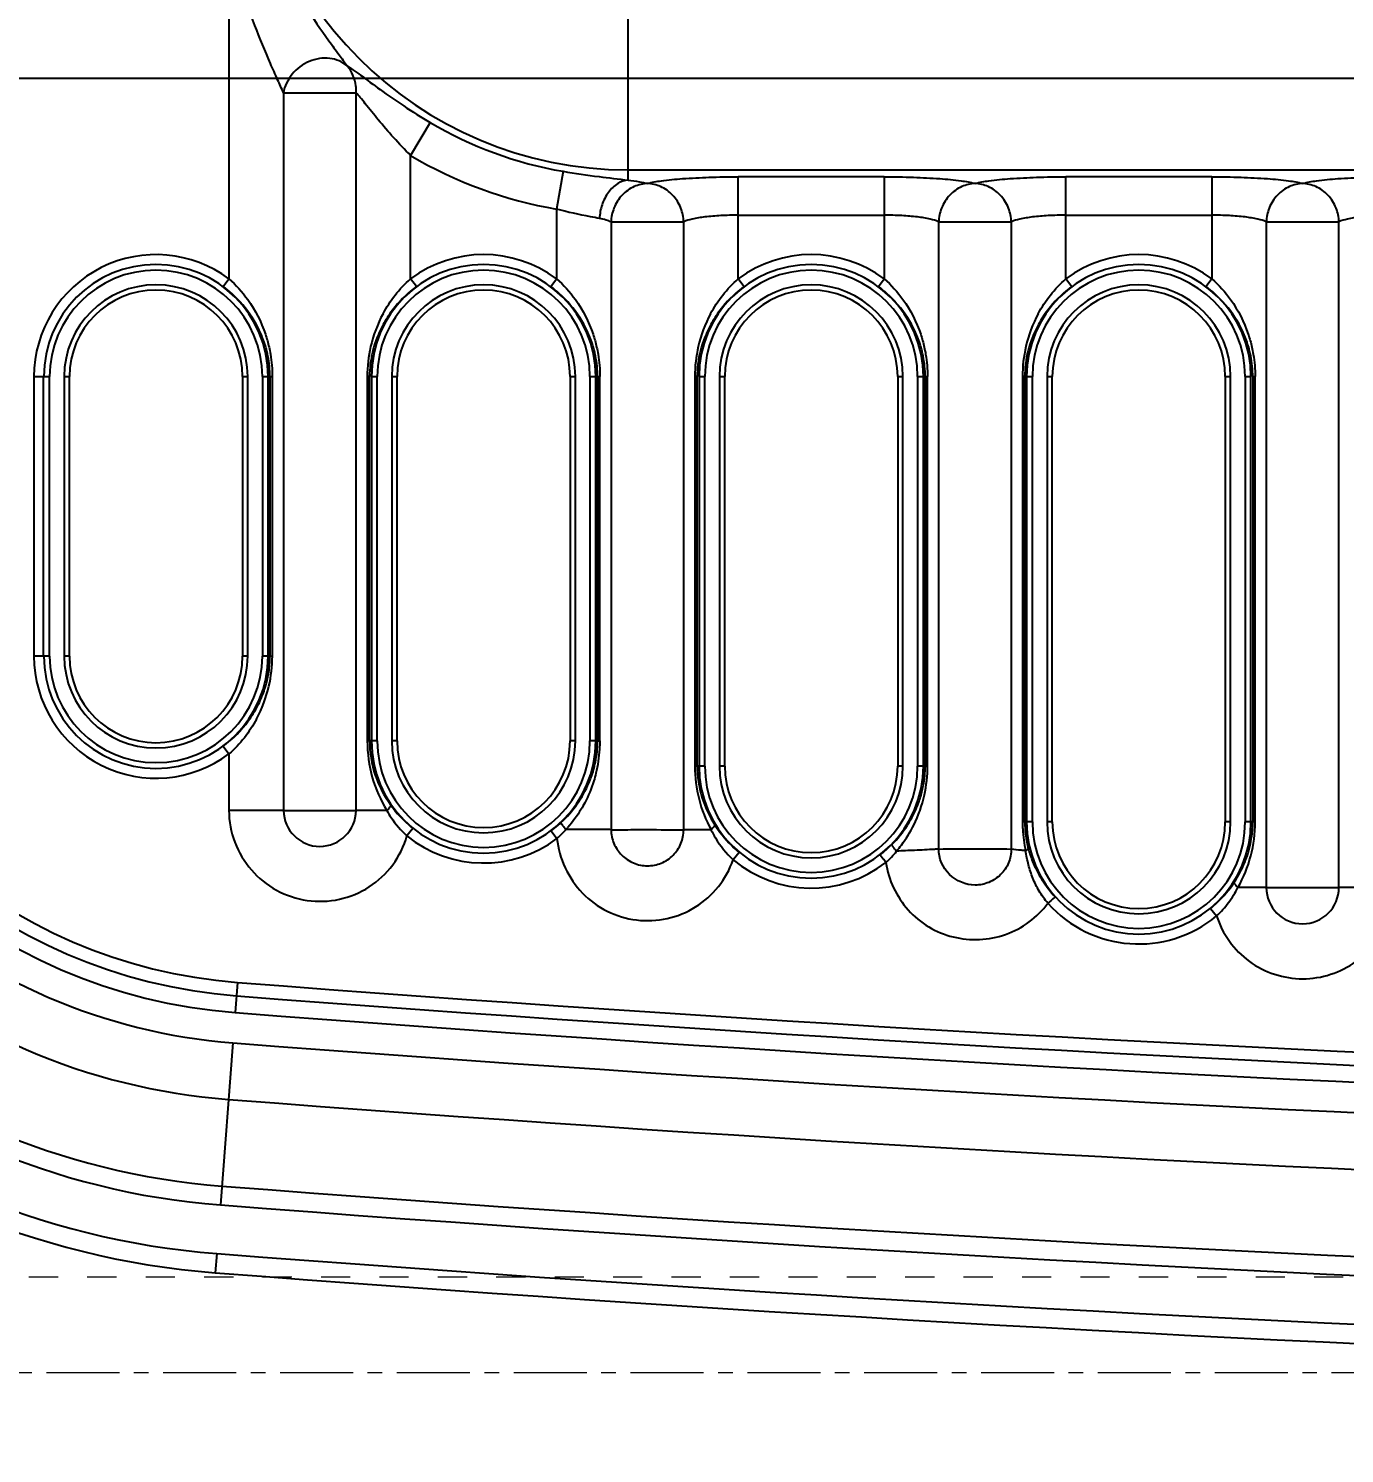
# Model space of a CAD drawing. Header units: millimetres. Extents: x 699 to 6116, y -3115 to -1923.
# Drawn here: x 881.8 to 950.5, y -2572.3 to -2497.9 of the extents above; entities that cross this region are included whole.
import ezdxf

# ---------------------------------------------------------------- set-up
doc = ezdxf.new("R2010")
doc.units = ezdxf.units.MM
doc.header["$LTSCALE"] = 16.335
doc.header["$PDMODE"] = 3
doc.header["$PDSIZE"] = 0.3125
doc.linetypes.add('CENTER', pattern=[0.6, 0.375, -0.075, 0.075, -0.075])
doc.linetypes.add('HIDDEN', pattern=[0.2, 0.1, -0.1])
doc.layers.get('0').update_dxf_attribs({"linetype": 'CONTINUOUS'})
doc.layers.get('Defpoints').update_dxf_attribs({"linetype": 'CONTINUOUS'})
doc.layers.add('cool', color=153, linetype='HIDDEN', lineweight=9)
doc.styles.get("Standard").update_dxf_attribs({"font": 'txt', "width": 0.8})
doc.dimstyles.get("Standard").update_dxf_attribs({"dimtxt": 0.15625, "dimasz": 0.1875, "dimexe": 0.125, "dimexo": 0.0625, "dimtad": 0, "dimtih": 1, "dimtoh": 1, "dimdsep": 46, "dimtxsty": 'Standard', "dimcen": 0.09, "dimadec": 0, "dimazin": 0, "dimtp": 0.01, "dimtm": 0.01, "dimtfac": 1, "dimtofl": 0, "dimtmove": 0, "dimatfit": 3, "dimfxl": 0, "dimtolj": 1, "dimarcsym": 0})

# ---------------------------------------------------------------- blocks, each defined once
blk = doc.blocks.new('*D757')
at = {"color": 4, "lineweight": -2}
blk.add_line((976.485, -2500.543), (755.484, -2500.543), dxfattribs=at)
at = {"layer": 'Defpoints', "color": 0}
for p in [(1045.847, -2423.043), (755.484, -2500.543), (976.547, -2500.543)]:
    blk.add_point(p, dxfattribs=at)
at = {"color": 6, "insert": (740.151, -2500.543), "char_height": 10, "attachment_point": 5}
blk.add_mtext('\\A1;77.50', dxfattribs=at)
blk = doc.blocks.new('*D758')
at = {"color": 4, "lineweight": -2}
blk.add_line((890.285, -2596.043), (755.484, -2596.043), dxfattribs=at)
at = {"layer": 'Defpoints', "color": 0}
for p in [(1045.847, -2423.043), (755.484, -2596.043), (890.347, -2596.043)]:
    blk.add_point(p, dxfattribs=at)
at = {"color": 6, "insert": (738.151, -2596.043), "char_height": 10, "attachment_point": 5}
blk.add_mtext('\\A1;173.00', dxfattribs=at)
blk = doc.blocks.new('*D759')
at = {"color": 4, "lineweight": -2}
blk.add_line((895.847, -2600.255), (895.847, -2670.053), dxfattribs=at)
at = {"layer": 'Defpoints', "color": 0}
for p in [(1045.847, -2423.043), (895.847, -2600.193), (895.847, -2670.053)]:
    blk.add_point(p, dxfattribs=at)
at = {"color": 6, "insert": (895.847, -2686.72), "char_height": 10, "attachment_point": 5, "rotation": 90}
blk.add_mtext('\\A1;150.00', dxfattribs=at)

msp = doc.modelspace()

# ---------------------------------------------------------------- linework, layer by layer
at = {"color": 7, "linetype": 'Continuous'}
for p, q in [((892.295, -2493.239), (892.295, -2510.99)), ((913.121, -2505.841), (913.121, -2495.168)), ((895.137, -2501.289), (895.137, -2538.728)), ((895.137, -2501.289), (898.929, -2501.289)), ((898.929, -2538.725), (898.929, -2501.289)), ((902.791, -2502.833), (901.771, -2504.553)), ((901.771, -2510.99), (901.771, -2504.553)), ((909.724, -2505.38), (909.389, -2507.351)), ((913.121, -2505.305), (987.187, -2505.305)), ((918.865, -2510.99), (918.864, -2505.667)), ((926.482, -2505.667), (918.864, -2505.667)), ((926.482, -2505.667), (926.482, -2510.99)), ((935.958, -2510.99), (935.958, -2505.667)), ((943.575, -2505.667), (935.958, -2505.667)), ((943.575, -2505.667), (943.575, -2510.99)), ((909.389, -2507.351), (909.389, -2510.99)), ((918.865, -2507.667), (926.482, -2507.667)), ((935.958, -2507.667), (943.575, -2507.667)), ((912.231, -2508.018), (912.231, -2539.721)), ((912.231, -2508.018), (916.022, -2508.018)), ((916.022, -2539.724), (916.022, -2508.018)), ((929.324, -2508.018), (929.324, -2540.731)), ((929.324, -2508.018), (933.116, -2508.018)), ((933.116, -2540.73), (933.116, -2508.018)), ((946.418, -2508.018), (946.418, -2542.736)), ((946.418, -2508.018), (950.209, -2508.018)), ((950.209, -2542.736), (950.209, -2508.018)), ((891.995, -2511.392), (892.295, -2510.99)), ((902.071, -2511.392), (901.771, -2510.99)), ((909.089, -2511.392), (909.389, -2510.99)), ((919.165, -2511.392), (918.865, -2510.99)), ((926.182, -2511.392), (926.482, -2510.99)), ((936.258, -2511.392), (935.958, -2510.99)), ((943.575, -2510.99), (943.275, -2511.392)), ((882.121, -2516.09), (882.121, -2530.67)), ((882.121, -2516.09), (882.936, -2516.09)), ((882.623, -2530.67), (882.623, -2516.09)), ((882.936, -2530.67), (882.936, -2516.09)), ((883.697, -2516.09), (883.697, -2530.67)), ((883.697, -2516.09), (883.973, -2516.09)), ((883.973, -2530.67), (883.973, -2516.09)), ((893, -2516.09), (893, -2530.67)), ((893, -2516.09), (893.276, -2516.09)), ((893.276, -2530.67), (893.276, -2516.09)), ((894.037, -2516.09), (894.037, -2530.67)), ((894.037, -2516.09), (894.338, -2516.09)), ((894.338, -2530.67), (894.338, -2516.09)), ((894.433, -2516.09), (894.433, -2530.67)), ((894.433, -2516.09), (894.558, -2516.09)), ((894.558, -2530.67), (894.558, -2516.09)), ((899.509, -2516.09), (899.509, -2535.094)), ((899.633, -2516.09), (899.509, -2516.09)), ((899.633, -2535.094), (899.633, -2516.09)), ((899.728, -2516.09), (899.728, -2535.094)), ((899.728, -2516.09), (900.029, -2516.09)), ((900.029, -2535.094), (900.029, -2516.09)), ((900.79, -2516.09), (900.79, -2535.094)), ((900.79, -2516.09), (901.066, -2516.09)), ((901.066, -2535.094), (901.066, -2516.09)), ((910.094, -2516.09), (910.094, -2535.094)), ((910.094, -2516.09), (910.369, -2516.09)), ((910.369, -2535.094), (910.369, -2516.09)), ((911.13, -2516.09), (911.13, -2535.094)), ((911.13, -2516.09), (911.431, -2516.09)), ((911.431, -2535.094), (911.431, -2516.09)), ((911.527, -2516.09), (911.527, -2535.094)), ((911.527, -2516.09), (911.651, -2516.09)), ((911.651, -2535.094), (911.651, -2516.09)), ((916.602, -2516.09), (916.602, -2536.401)), ((916.726, -2516.09), (916.602, -2516.09)), ((916.726, -2536.401), (916.726, -2516.09)), ((916.822, -2516.09), (916.822, -2536.401)), ((916.822, -2516.09), (917.123, -2516.09)), ((917.123, -2536.401), (917.123, -2516.09)), ((917.884, -2516.09), (917.884, -2536.401)), ((917.884, -2516.09), (918.16, -2516.09)), ((918.16, -2536.401), (918.16, -2516.09)), ((927.187, -2516.09), (927.187, -2536.401)), ((927.187, -2516.09), (927.463, -2516.09)), ((927.463, -2536.401), (927.463, -2516.09)), ((928.224, -2516.09), (928.224, -2536.401)), ((928.224, -2516.09), (928.525, -2516.09)), ((928.525, -2536.401), (928.525, -2516.09)), ((928.62, -2516.09), (928.62, -2536.401)), ((928.62, -2516.09), (928.745, -2516.09)), ((928.745, -2536.401), (928.745, -2516.09)), ((933.696, -2516.09), (933.696, -2539.317)), ((933.82, -2516.09), (933.696, -2516.09)), ((933.82, -2539.317), (933.82, -2516.09)), ((933.915, -2516.09), (933.915, -2539.317)), ((933.915, -2516.09), (934.216, -2516.09)), ((934.216, -2539.317), (934.216, -2516.09)), ((934.977, -2516.09), (934.977, -2539.317)), ((934.977, -2516.09), (935.253, -2516.09)), ((935.253, -2539.317), (935.253, -2516.09)), ((944.281, -2516.09), (944.281, -2539.317)), ((944.281, -2516.09), (944.556, -2516.09)), ((944.556, -2539.317), (944.556, -2516.09)), ((945.317, -2516.09), (945.317, -2539.317)), ((945.317, -2516.09), (945.618, -2516.09)), ((945.618, -2539.317), (945.618, -2516.09)), ((945.714, -2516.09), (945.714, -2539.317)), ((945.714, -2516.09), (945.838, -2516.09)), ((945.838, -2539.317), (945.838, -2516.09)), ((882.936, -2530.67), (882.121, -2530.67)), ((883.973, -2530.67), (883.697, -2530.67)), ((893.276, -2530.67), (893, -2530.67)), ((894.338, -2530.67), (894.037, -2530.67)), ((894.433, -2530.67), (894.558, -2530.67)), ((900.029, -2535.094), (899.509, -2535.094)), ((901.066, -2535.094), (900.79, -2535.094)), ((910.369, -2535.094), (910.094, -2535.094)), ((911.431, -2535.094), (911.13, -2535.094)), ((911.527, -2535.094), (911.651, -2535.094)), ((891.996, -2535.367), (892.296, -2535.769)), ((892.296, -2535.769), (892.296, -2538.725)), ((917.123, -2536.401), (916.602, -2536.401)), ((918.16, -2536.401), (917.884, -2536.401)), ((927.463, -2536.401), (927.187, -2536.401)), ((928.525, -2536.401), (928.224, -2536.401)), ((928.62, -2536.401), (928.745, -2536.401)), ((895.137, -2538.727), (892.296, -2538.727)), ((900.532, -2538.723), (898.929, -2538.725)), ((901.896, -2539.656), (901.581, -2540.046)), ((909.108, -2539.777), (909.41, -2540.177)), ((917.446, -2539.721), (916.022, -2539.724)), ((934.216, -2539.317), (933.696, -2539.317)), ((935.253, -2539.317), (934.977, -2539.317)), ((944.556, -2539.317), (944.281, -2539.317)), ((945.838, -2539.317), (945.317, -2539.317)), ((918.92, -2540.906), (918.599, -2541.291)), ((926.27, -2541.031), (926.429, -2541.237)), ((946.418, -2542.736), (944.94, -2542.736)), ((951.687, -2542.736), (950.209, -2542.736)), ((943.503, -2543.836), (943.822, -2544.223)), ((892.744, -2547.69), (892.624, -2549.261)), ((892.502, -2550.841), (891.852, -2559.297)), ((891.657, -2561.831), (891.58, -2562.832))]:
    msp.add_line(p, q, dxfattribs=at)
for centre, radius, start, end in [((913.121, -2485.422), 19.882, 180, 270), ((913.121, -2485.422), 20.244, 239.3191, 260.34117), ((913.121, -2485.422), 22.244, 239.31953, 260.34078), ((888.486, -2516.09), 6.365, 53.24261, 180), ((905.58, -2516.09), 6.365, 53.2433, 126.75698), ((922.673, -2516.09), 6.365, 53.24437, 126.75435), ((939.767, -2516.09), 6.365, 53.25404, 126.75374), ((888.486, -2516.09), 5.852, 0, 180), ((888.486, -2516.09), 5.551, 0, 180), ((905.58, -2516.09), 5.852, 0, 180), ((905.58, -2516.09), 5.551, 0, 180), ((922.673, -2516.09), 5.852, 0, 180), ((922.673, -2516.09), 5.551, 0, 180), ((939.767, -2516.09), 5.852, 0, 180), ((939.767, -2516.09), 5.551, 0, 180), ((888.486, -2516.09), 4.79, 0, 180), ((888.486, -2516.09), 4.514, 0, 180), ((888.244, -2516.426), 6.277, 42.4678, 53.30563), ((905.58, -2516.09), 4.79, 0, 180), ((905.814, -2516.417), 6.265, 126.68311, 140.63593), ((905.58, -2516.09), 4.514, 0, 180), ((905.338, -2516.426), 6.277, 42.46958, 53.30766), ((922.673, -2516.09), 4.79, 0, 180), ((922.907, -2516.417), 6.265, 126.68008, 140.63315), ((922.673, -2516.09), 4.514, 0, 180), ((922.433, -2516.424), 6.275, 42.44606, 53.31064), ((939.767, -2516.09), 4.79, 0, 180), ((940.001, -2516.417), 6.265, 126.67943, 140.63054), ((939.767, -2516.09), 4.514, 0, 180), ((939.526, -2516.424), 6.275, 42.45432, 53.32018), ((906.374, -2516.057), 6.86, 151.73732, 167.10078), ((905.684, -2516.309), 6.097, 140.64811, 149.14949), ((923.467, -2516.057), 6.86, 151.73455, 167.0993), ((922.778, -2516.309), 6.097, 140.64533, 149.14704), ((940.561, -2516.057), 6.86, 151.71672, 167.08024), ((939.871, -2516.309), 6.097, 140.64266, 149.14297), ((905.536, -2516.22), 5.924, 149.15554, 157.87956), ((922.63, -2516.22), 5.924, 149.15309, 157.87774), ((939.724, -2516.22), 5.924, 149.1491, 157.87364), ((906.497, -2516.094), 6.989, 167.02938, 179.96412), ((905.358, -2516.147), 5.732, 157.88613, 165.89779), ((923.591, -2516.094), 6.989, 167.02788, 179.96409), ((922.452, -2516.147), 5.732, 157.88431, 165.89667), ((940.681, -2516.094), 6.985, 167.00642, 179.96795), ((939.545, -2516.147), 5.732, 157.88004, 165.89416), ((888.803, -2516.107), 5.63, 0.1697, 11.27234), ((905.196, -2516.104), 5.564, 165.91216, 173.29512), ((905.897, -2516.107), 5.63, 0.16972, 11.273), ((922.29, -2516.104), 5.564, 165.91104, 173.29461), ((922.99, -2516.107), 5.63, 0.17061, 11.28371), ((939.384, -2516.105), 5.565, 165.90894, 173.29292), ((940.083, -2516.107), 5.631, 0.17075, 11.28696), ((905.09, -2516.091), 5.457, 173.30978, 179.99253), ((922.184, -2516.091), 5.457, 173.30926, 179.99252), ((939.275, -2516.09), 5.455, 173.30641, 179.99398), ((894.807, -2520.851), 28.493, 190.72729, 265.60457), ((894.807, -2520.851), 27.618, 190.72729, 265.60457), ((894.807, -2520.851), 26.918, 190.72729, 265.60457), ((894.807, -2520.851), 33.039, 190.72729, 265.60457), ((894.807, -2520.851), 30.078, 190.72729, 265.60457), ((894.807, -2520.851), 37.572, 190.72729, 265.60457), ((894.807, -2520.851), 41.1, 190.72729, 265.60457), ((894.807, -2520.851), 38.559, 190.72729, 265.60457), ((894.807, -2520.851), 42.105, 190.72729, 265.60457), ((888.486, -2530.67), 6.365, 180, 306.76627), ((888.486, -2530.67), 5.852, 180, 0), ((888.486, -2530.67), 5.551, 180, 360), ((888.486, -2530.67), 4.79, 180, 360), ((888.486, -2530.67), 4.514, 180, 0), ((887.569, -2530.665), 6.989, 347.03252, 359.96415), ((888.976, -2530.669), 5.457, 353.31084, 359.99253), ((888.87, -2530.655), 5.564, 345.91449, 353.2962), ((887.692, -2530.702), 6.86, 331.74308, 347.10388), ((888.708, -2530.613), 5.732, 337.88991, 345.90012), ((888.53, -2530.54), 5.924, 329.16065, 337.88334), ((888.382, -2530.451), 6.096, 320.6539, 329.1546), ((888.253, -2530.343), 6.265, 306.6894, 320.64173), ((905.58, -2535.094), 5.852, 180, 0), ((905.58, -2535.094), 5.551, 180, 360), ((905.58, -2535.094), 4.79, 180, 360), ((905.58, -2535.094), 4.514, 180, 0), ((905.904, -2535.078), 5.623, 348.40519, 359.83411), ((905.94, -2535.079), 5.588, 340.07858, 348.34804), ((922.673, -2536.401), 5.852, 180, 0), ((922.673, -2536.401), 5.551, 180, 360), ((922.673, -2536.401), 4.79, 180, 360), ((922.673, -2536.401), 4.514, 180, 0), ((921.489, -2536.365), 7.256, 347.71105, 359.71757), ((905.573, -2534.938), 5.98, 324.86085, 336.84831), ((905.688, -2534.99), 5.854, 336.86735, 340.09341), ((921.955, -2536.464), 6.779, 333.60214, 347.69161), ((923.032, -2536.4), 5.585, 339.30134, 345.95603), ((897.036, -2538.7), 1.893, 180.84379, 359.23949), ((905.471, -2534.878), 6.099, 312.82259, 324.94888), ((905.251, -2534.656), 6.411, 306.93762, 310.90717), ((905.282, -2534.692), 6.364, 310.9086, 312.93441), ((904.372, -2534.792), 7.388, 318.20068, 319.35147), ((922.459, -2536.114), 6.226, 327.27475, 330.21546), ((939.316, -2539.314), 5.496, 180.02936, 194.65317), ((939.767, -2539.317), 5.852, 180, 0), ((939.767, -2539.317), 5.551, 180, 360), ((939.767, -2539.317), 4.79, 180, 360), ((939.767, -2539.317), 4.514, 180, 0), ((938.893, -2539.32), 6.945, 330.53662, 0.0223), ((905.58, -2535.094), 6.365, 231.08471, 306.99732), ((922.376, -2536.001), 6.361, 307.77488, 314.99613), ((922.673, -2536.401), 6.365, 230.19879, 307.81842), ((844.075, -2604.794), 104.027, 37.52631, 37.65982), ((944.127, -2901.322), 360.881, 92.55091, 92.70015), ((939.857, -2539.213), 5.871, 326.33533, 337.76352), ((948.314, -2542.736), 1.896, 180.00408, 359.99875), ((939.767, -2539.317), 6.365, 221.82328, 309.58076), ((1045.847, -555.868), 1997.698, 265.604565, 274.395435), ((1045.847, -555.868), 1998.398, 265.604565, 274.395435), ((1045.847, -555.868), 1999.273, 265.604565, 274.395435), ((1045.847, -555.868), 2000.858, 265.604565, 274.395435), ((1045.847, -555.868), 2003.819, 265.604565, 274.395435), ((1045.847, -555.868), 2008.352, 265.604565, 274.395435), ((1045.847, -555.868), 2009.339, 265.604565, 274.395435), ((1045.847, -555.868), 2011.88, 265.604565, 274.395435), ((1045.847, -555.868), 2012.885, 265.604565, 274.395435)]:
    msp.add_arc(centre, radius, start, end, dxfattribs=at)
for points, knots in [([(894.168, -2492.536), (894.449, -2493.284), (895.088, -2494.737), (896.229, -2496.744), (897.255, -2498.235), (898.004, -2499.25), (898.324, -2499.687), (898.457, -2499.885)], [0, 0, 0, 0, 0.280848, 0.556478, 0.80975, 0.916361, 1, 1, 1, 1]), ([(895.137, -2501.289), (895.041, -2501.058), (894.811, -2500.548), (894.289, -2499.385), (893.603, -2497.72), (892.873, -2495.547), (892.471, -2494.021), (892.295, -2493.24)], [0, 0, 0, 0, 0.087593, 0.196343, 0.447301, 0.71887, 1, 1, 1, 1]), ([(898.457, -2499.885), (898.335, -2499.776), (898.047, -2499.595), (897.545, -2499.464), (897.005, -2499.478), (896.292, -2499.683), (895.528, -2500.246), (895.194, -2500.938), (895.138, -2501.29)], [0, 0, 0, 0, 0.114632, 0.234161, 0.359064, 0.488615, 0.750195, 1, 1, 1, 1]), ([(898.457, -2499.885), (898.563, -2499.944), (898.8, -2500.103), (899.371, -2500.516), (900.24, -2501.165), (901.442, -2502.001), (902.325, -2502.556), (902.791, -2502.833)], [0, 0, 0, 0, 0.06931, 0.163023, 0.403319, 0.689848, 1, 1, 1, 1]), ([(898.929, -2501.289), (898.937, -2501.168), (898.919, -2500.667), (898.712, -2500.165), (898.457, -2499.885)], [0, 0, 0, 0, 0.24364, 1, 1, 1, 1]), ([(901.771, -2504.553), (901.467, -2504.252), (900.891, -2503.643), (900.111, -2502.738), (899.545, -2502.023), (899.165, -2501.552), (899.003, -2501.363), (898.929, -2501.29)], [0, 0, 0, 0, 0.29636, 0.580041, 0.828307, 0.92751, 1, 1, 1, 1]), ([(909.724, -2505.38), (910.349, -2505.486), (911.48, -2505.651), (912.616, -2505.776), (913.121, -2505.841)], [0, 0, 0, 0, 0.554102, 1, 1, 1, 1]), ([(913.121, -2505.841), (912.935, -2505.858), (912.532, -2506.003), (912.051, -2506.474), (911.73, -2507.118), (911.64, -2507.602), (911.628, -2507.841)], [0, 0, 0, 0, 0.208958, 0.458324, 0.733141, 1, 1, 1, 1]), ([(914.127, -2506.018), (913.892, -2506.027), (913.399, -2506.144), (912.768, -2506.598), (912.346, -2507.262), (912.239, -2507.773), (912.231, -2508.018)], [0, 0, 0, 0, 0.233581, 0.491557, 0.754783, 1, 1, 1, 1]), ([(913.121, -2505.841), (913.317, -2505.864), (913.655, -2505.91), (913.989, -2505.978), (914.127, -2506.018)], [0, 0, 0, 0, 0.579552, 1, 1, 1, 1]), ([(914.127, -2506.018), (914.364, -2505.948), (914.977, -2505.851), (916.049, -2505.747), (917.388, -2505.682), (918.356, -2505.666), (918.864, -2505.667)], [0, 0, 0, 0, 0.155953, 0.389401, 0.679641, 1, 1, 1, 1]), ([(916.022, -2508.018), (916.014, -2507.773), (915.907, -2507.262), (915.485, -2506.597), (914.854, -2506.144), (914.361, -2506.027), (914.127, -2506.018)], [0, 0, 0, 0, 0.24522, 0.508446, 0.766421, 1, 1, 1, 1]), ([(926.482, -2505.667), (926.991, -2505.667), (927.959, -2505.682), (929.298, -2505.747), (930.37, -2505.851), (930.983, -2505.948), (931.22, -2506.018)], [0, 0, 0, 0, 0.320382, 0.610623, 0.844065, 1, 1, 1, 1]), ([(931.22, -2506.018), (930.986, -2506.027), (930.492, -2506.144), (929.862, -2506.598), (929.44, -2507.262), (929.333, -2507.773), (929.325, -2508.018)], [0, 0, 0, 0, 0.233581, 0.491557, 0.754783, 1, 1, 1, 1]), ([(931.22, -2506.018), (931.457, -2505.948), (932.07, -2505.851), (933.143, -2505.747), (934.481, -2505.682), (935.45, -2505.667), (935.958, -2505.667)], [0, 0, 0, 0, 0.155949, 0.3894, 0.679642, 1, 1, 1, 1]), ([(933.116, -2508.018), (933.107, -2507.773), (933, -2507.262), (932.578, -2506.597), (931.948, -2506.144), (931.454, -2506.027), (931.22, -2506.018)], [0, 0, 0, 0, 0.245218, 0.508445, 0.766421, 1, 1, 1, 1]), ([(943.575, -2505.667), (944.083, -2505.667), (945.052, -2505.682), (946.391, -2505.747), (947.463, -2505.851), (948.076, -2505.948), (948.314, -2506.018)], [0, 0, 0, 0, 0.320374, 0.610618, 0.844066, 1, 1, 1, 1]), ([(948.314, -2506.018), (948.079, -2506.027), (947.586, -2506.144), (946.955, -2506.597), (946.533, -2507.262), (946.426, -2507.773), (946.418, -2508.018)], [0, 0, 0, 0, 0.233579, 0.491555, 0.754782, 1, 1, 1, 1]), ([(948.314, -2506.018), (948.551, -2505.948), (949.164, -2505.851), (950.237, -2505.747), (951.575, -2505.682), (952.544, -2505.667), (953.052, -2505.667)], [0, 0, 0, 0, 0.155949, 0.389404, 0.679649, 1, 1, 1, 1]), ([(950.209, -2508.018), (950.201, -2507.773), (950.094, -2507.262), (949.672, -2506.597), (949.041, -2506.144), (948.548, -2506.027), (948.314, -2506.018)], [0, 0, 0, 0, 0.245218, 0.508445, 0.766421, 1, 1, 1, 1]), ([(911.628, -2507.841), (911.472, -2507.811), (910.721, -2507.671), (909.971, -2507.516), (909.389, -2507.351)], [0, 0, 0, 0, 0.20754, 1, 1, 1, 1]), ([(912.231, -2508.018), (912.151, -2507.979), (911.951, -2507.911), (911.746, -2507.864), (911.628, -2507.841)], [0, 0, 0, 0, 0.426448, 1, 1, 1, 1]), ([(918.865, -2507.667), (918.56, -2507.667), (917.978, -2507.682), (917.173, -2507.747), (916.528, -2507.851), (916.16, -2507.95), (916.022, -2508.018)], [0, 0, 0, 0, 0.318065, 0.606799, 0.839986, 1, 1, 1, 1]), ([(929.324, -2508.018), (929.187, -2507.95), (928.818, -2507.851), (928.173, -2507.747), (927.369, -2507.682), (926.787, -2507.667), (926.482, -2507.667)], [0, 0, 0, 0, 0.160018, 0.393232, 0.681979, 1, 1, 1, 1]), ([(935.958, -2507.667), (935.653, -2507.667), (935.071, -2507.682), (934.267, -2507.747), (933.622, -2507.851), (933.253, -2507.95), (933.116, -2508.018)], [0, 0, 0, 0, 0.318033, 0.60678, 0.839988, 1, 1, 1, 1]), ([(946.418, -2508.018), (946.28, -2507.95), (945.912, -2507.851), (945.267, -2507.747), (944.462, -2507.682), (943.88, -2507.667), (943.575, -2507.667)], [0, 0, 0, 0, 0.159969, 0.39318, 0.681951, 1, 1, 1, 1]), ([(953.052, -2507.667), (952.747, -2507.667), (952.165, -2507.682), (951.36, -2507.747), (950.715, -2507.851), (950.347, -2507.95), (950.209, -2508.018)], [0, 0, 0, 0, 0.318055, 0.606823, 0.840028, 1, 1, 1, 1]), ([(894.035, -2514.033), (893.969, -2513.865), (893.669, -2513.2), (893.245, -2512.592), (892.875, -2512.187)], [0, 0, 0, 0, 0.248204, 1, 1, 1, 1]), ([(893.273, -2512.069), (893.669, -2512.62), (894.089, -2513.447), (894.333, -2514.322), (894.384, -2514.547)], [0, 0, 0, 0, 0.746529, 1, 1, 1, 1]), ([(911.129, -2514.033), (911.062, -2513.864), (910.762, -2513.2), (910.338, -2512.591), (909.968, -2512.187)], [0, 0, 0, 0, 0.248203, 1, 1, 1, 1]), ([(910.367, -2512.069), (910.762, -2512.62), (911.183, -2513.446), (911.427, -2514.322), (911.477, -2514.547)], [0, 0, 0, 0, 0.74653, 1, 1, 1, 1]), ([(928.222, -2514.032), (928.155, -2513.864), (927.856, -2513.2), (927.433, -2512.593), (927.063, -2512.189)], [0, 0, 0, 0, 0.248207, 1, 1, 1, 1]), ([(927.462, -2512.071), (927.857, -2512.622), (928.277, -2513.448), (928.52, -2514.323), (928.571, -2514.547)], [0, 0, 0, 0, 0.746535, 1, 1, 1, 1]), ([(945.315, -2514.031), (945.249, -2513.863), (944.949, -2513.199), (944.526, -2512.592), (944.156, -2512.188)], [0, 0, 0, 0, 0.248204, 1, 1, 1, 1]), ([(944.555, -2512.071), (944.95, -2512.622), (945.37, -2513.447), (945.614, -2514.322), (945.665, -2514.547)], [0, 0, 0, 0, 0.746536, 1, 1, 1, 1]), ([(894.325, -2515.006), (894.308, -2514.922), (894.234, -2514.591), (894.129, -2514.268), (894.035, -2514.033)], [0, 0, 0, 0, 0.253094, 1, 1, 1, 1]), ([(894.384, -2514.547), (894.412, -2514.671), (894.513, -2515.18), (894.557, -2515.699), (894.557, -2516.09)], [0, 0, 0, 0, 0.246502, 1, 1, 1, 1]), ([(911.418, -2515.006), (911.401, -2514.922), (911.327, -2514.591), (911.222, -2514.268), (911.129, -2514.033)], [0, 0, 0, 0, 0.253094, 1, 1, 1, 1]), ([(911.477, -2514.547), (911.506, -2514.671), (911.606, -2515.18), (911.651, -2515.699), (911.651, -2516.09)], [0, 0, 0, 0, 0.246502, 1, 1, 1, 1]), ([(928.511, -2515.005), (928.495, -2514.921), (928.42, -2514.59), (928.315, -2514.267), (928.222, -2514.032)], [0, 0, 0, 0, 0.253093, 1, 1, 1, 1]), ([(928.571, -2514.547), (928.599, -2514.672), (928.7, -2515.18), (928.744, -2515.7), (928.744, -2516.09)], [0, 0, 0, 0, 0.246522, 1, 1, 1, 1]), ([(945.605, -2515.005), (945.588, -2514.921), (945.514, -2514.59), (945.409, -2514.266), (945.315, -2514.031)], [0, 0, 0, 0, 0.253093, 1, 1, 1, 1]), ([(945.665, -2514.547), (945.693, -2514.671), (945.793, -2515.18), (945.838, -2515.699), (945.838, -2516.09)], [0, 0, 0, 0, 0.246522, 1, 1, 1, 1]), ([(899.509, -2535.094), (899.518, -2535.735), (899.677, -2537.012), (900.207, -2538.186), (900.532, -2538.723)], [0, 0, 0, 0, 0.505282, 1, 1, 1, 1]), ([(899.633, -2535.094), (899.635, -2535.697), (899.835, -2536.893), (900.394, -2537.965), (900.738, -2538.439)], [0, 0, 0, 0, 0.507384, 1, 1, 1, 1]), ([(911.651, -2535.094), (911.646, -2535.237), (911.618, -2535.803), (911.541, -2536.368), (911.443, -2536.781)], [0, 0, 0, 0, 0.251732, 1, 1, 1, 1]), ([(911.443, -2536.781), (911.411, -2536.915), (911.266, -2537.446), (911.051, -2537.957), (910.858, -2538.32)], [0, 0, 0, 0, 0.251474, 1, 1, 1, 1]), ([(916.602, -2536.401), (916.603, -2536.983), (916.746, -2538.139), (917.176, -2539.221), (917.446, -2539.721)], [0, 0, 0, 0, 0.505643, 1, 1, 1, 1]), ([(916.726, -2536.401), (916.727, -2536.947), (916.892, -2538.028), (917.352, -2539.016), (917.638, -2539.461)], [0, 0, 0, 0, 0.508018, 1, 1, 1, 1]), ([(928.45, -2537.755), (928.477, -2537.646), (928.575, -2537.201), (928.619, -2536.744), (928.62, -2536.401)], [0, 0, 0, 0, 0.247325, 1, 1, 1, 1]), ([(910.858, -2538.32), (910.797, -2538.434), (910.54, -2538.886), (910.232, -2539.308), (909.977, -2539.604)], [0, 0, 0, 0, 0.248249, 1, 1, 1, 1]), ([(892.296, -2538.725), (892.288, -2539.286), (892.513, -2540.415), (893.387, -2541.888), (894.727, -2542.966), (896.357, -2543.511), (898.076, -2543.451), (899.665, -2542.792), (900.917, -2541.617), (901.431, -2540.587), (901.582, -2540.046)], [0, 0, 0, 0, 0.124883, 0.249772, 0.374801, 0.499855, 0.624913, 0.749991, 0.874998, 1, 1, 1, 1]), ([(895.137, -2538.728), (895.382, -2538.719), (896.014, -2538.722), (897.033, -2538.719), (898.052, -2538.72), (898.684, -2538.716), (898.929, -2538.725)], [0, 0, 0, 0, 0.193897, 0.499995, 0.806097, 1, 1, 1, 1]), ([(900.531, -2538.724), (900.601, -2538.845), (900.898, -2539.324), (901.268, -2539.76), (901.581, -2540.046)], [0, 0, 0, 0, 0.247683, 1, 1, 1, 1]), ([(900.737, -2538.439), (900.743, -2538.454), (900.728, -2538.499), (900.665, -2538.597), (900.59, -2538.673), (900.532, -2538.724)], [0, 0, 0, 0, 0.134052, 0.357493, 1, 1, 1, 1]), ([(900.738, -2538.439), (900.818, -2538.55), (901.162, -2538.994), (901.567, -2539.39), (901.896, -2539.656)], [0, 0, 0, 0, 0.245563, 1, 1, 1, 1]), ([(909.616, -2539.351), (909.612, -2539.366), (909.641, -2539.414), (909.688, -2539.49), (909.775, -2539.598), (909.842, -2539.675), (909.88, -2539.716)], [0, 0, 0, 0, 0.103001, 0.320184, 0.631609, 1, 1, 1, 1]), ([(910.886, -2539.718), (910.807, -2539.718), (910.471, -2539.717), (910.135, -2539.716), (909.88, -2539.716)], [0, 0, 0, 0, 0.237563, 1, 1, 1, 1]), ([(912.231, -2539.721), (912.157, -2539.72), (911.708, -2539.718), (911.26, -2539.718), (910.886, -2539.718)], [0, 0, 0, 0, 0.165572, 1, 1, 1, 1]), ([(912.231, -2539.721), (912.476, -2539.726), (913.108, -2539.72), (914.372, -2539.717), (915.39, -2539.725), (916.022, -2539.724)], [0, 0, 0, 0, 0.193889, 0.499986, 1, 1, 1, 1]), ([(912.233, -2539.721), (912.236, -2539.844), (912.258, -2540.091), (912.368, -2540.446), (912.549, -2540.771), (912.863, -2541.153), (913.387, -2541.504), (914.128, -2541.654), (914.871, -2541.51), (915.5, -2541.09), (915.924, -2540.465), (916.018, -2539.969), (916.02, -2539.724)], [0, 0, 0, 0, 0.06259, 0.125202, 0.187913, 0.25054, 0.375351, 0.50038, 0.625507, 0.750465, 0.875357, 1, 1, 1, 1]), ([(917.445, -2539.721), (917.517, -2539.866), (917.83, -2540.437), (918.24, -2540.957), (918.599, -2541.291)], [0, 0, 0, 0, 0.247529, 1, 1, 1, 1]), ([(917.638, -2539.461), (917.643, -2539.476), (917.63, -2539.518), (917.571, -2539.609), (917.501, -2539.677), (917.446, -2539.721)], [0, 0, 0, 0, 0.140376, 0.362674, 1, 1, 1, 1]), ([(917.638, -2539.461), (917.723, -2539.594), (918.092, -2540.124), (918.545, -2540.594), (918.92, -2540.906)], [0, 0, 0, 0, 0.244669, 1, 1, 1, 1]), ([(927.126, -2540.842), (927.216, -2540.738), (927.559, -2540.313), (927.846, -2539.844), (928.027, -2539.478)], [0, 0, 0, 0, 0.252117, 1, 1, 1, 1]), ([(933.696, -2539.317), (933.696, -2539.444), (933.711, -2539.949), (933.78, -2540.451), (933.861, -2540.82)], [0, 0, 0, 0, 0.252087, 1, 1, 1, 1]), ([(945.292, -2541.435), (945.359, -2541.271), (945.603, -2540.59), (945.713, -2539.862), (945.714, -2539.317)], [0, 0, 0, 0, 0.245451, 1, 1, 1, 1]), ([(909.41, -2540.177), (909.504, -2541.222), (910.254, -2542.795), (911.991, -2544.05), (913.551, -2544.523), (915.177, -2544.446), (916.686, -2543.831), (917.899, -2542.748), (918.426, -2541.795), (918.599, -2541.291)], [0, 0, 0, 0, 0.247249, 0.372722, 0.49818, 0.623651, 0.74913, 0.874562, 1, 1, 1, 1]), ([(926.874, -2540.5), (926.869, -2540.514), (926.895, -2540.56), (926.942, -2540.632), (927.025, -2540.732), (927.09, -2540.804), (927.126, -2540.842)], [0, 0, 0, 0, 0.105557, 0.32129, 0.630703, 1, 1, 1, 1]), ([(929.324, -2540.731), (929.254, -2540.737), (928.835, -2540.767), (928.415, -2540.783), (928.065, -2540.799)], [0, 0, 0, 0, 0.16733, 1, 1, 1, 1]), ([(933.111, -2540.73), (933.117, -2540.975), (933.015, -2541.472), (932.592, -2542.093), (931.965, -2542.514), (930.988, -2542.71), (929.754, -2542.208), (929.318, -2541.211), (929.33, -2540.731)], [0, 0, 0, 0, 0.126017, 0.252212, 0.378525, 0.504871, 0.752894, 1, 1, 1, 1]), ([(929.324, -2540.731), (929.956, -2540.719), (931.22, -2540.729), (932.484, -2540.72), (933.116, -2540.73)], [0, 0, 0, 0, 0.499989, 1, 1, 1, 1]), ([(933.861, -2540.82), (933.783, -2540.812), (933.534, -2540.786), (933.284, -2540.761), (933.116, -2540.73)], [0, 0, 0, 0, 0.315016, 1, 1, 1, 1]), ([(933.999, -2540.704), (933.997, -2540.726), (933.947, -2540.775), (933.895, -2540.803), (933.86, -2540.82)], [0, 0, 0, 0, 0.354863, 1, 1, 1, 1]), ([(935.024, -2543.561), (934.86, -2543.358), (934.555, -2542.945), (934.225, -2542.263), (934.037, -2541.673), (933.927, -2541.191), (933.885, -2540.944), (933.86, -2540.82)], [0, 0, 0, 0, 0.25935, 0.508578, 0.751005, 0.873771, 1, 1, 1, 1]), ([(933.999, -2540.704), (934.06, -2540.932), (934.25, -2541.491), (934.702, -2542.354), (935.143, -2542.945), (935.398, -2543.227)], [0, 0, 0, 0, 0.243564, 0.607108, 1, 1, 1, 1]), ([(926.576, -2541.429), (926.632, -2541.887), (926.917, -2542.783), (927.683, -2543.954), (928.768, -2544.848), (930.066, -2545.38), (931.462, -2545.52), (932.84, -2545.247), (934.08, -2544.59), (934.747, -2543.931), (935.024, -2543.561)], [0, 0, 0, 0, 0.124971, 0.250002, 0.374892, 0.499853, 0.624851, 0.749899, 0.874972, 1, 1, 1, 1]), ([(943.503, -2543.836), (943.626, -2543.734), (944.087, -2543.325), (944.491, -2542.849), (944.744, -2542.467)], [0, 0, 0, 0, 0.257973, 1, 1, 1, 1]), ([(943.822, -2544.222), (943.944, -2544.121), (944.16, -2543.89), (944.454, -2543.525), (944.716, -2543.14), (944.866, -2542.871), (944.94, -2542.736)], [0, 0, 0, 0, 0.253806, 0.505167, 0.752968, 1, 1, 1, 1]), ([(944.744, -2542.467), (944.739, -2542.482), (944.751, -2542.524), (944.811, -2542.618), (944.883, -2542.688), (944.94, -2542.736)], [0, 0, 0, 0, 0.132871, 0.349751, 1, 1, 1, 1]), ([(946.418, -2542.736), (946.663, -2542.731), (947.295, -2542.732), (947.927, -2542.733), (948.314, -2542.736)], [0, 0, 0, 0, 0.387747, 1, 1, 1, 1]), ([(948.314, -2542.736), (948.7, -2542.733), (949.332, -2542.732), (949.964, -2542.731), (950.209, -2542.736)], [0, 0, 0, 0, 0.612253, 1, 1, 1, 1]), ([(935.398, -2543.227), (935.386, -2543.237), (935.262, -2543.35), (935.136, -2543.46), (935.023, -2543.561)], [0, 0, 0, 0, 0.093236, 1, 1, 1, 1]), ([(943.822, -2544.223), (943.976, -2544.691), (944.43, -2545.588), (945.49, -2546.654), (946.83, -2547.339), (948.315, -2547.576), (949.801, -2547.341), (951.141, -2546.658), (952.203, -2545.594), (952.658, -2544.698), (952.813, -2544.229)], [0, 0, 0, 0, 0.124989, 0.249993, 0.374996, 0.499996, 0.624997, 0.750001, 0.875007, 1, 1, 1, 1])]:
    msp.add_open_spline(points, degree=3, knots=knots, dxfattribs=at)
for points in [[(892.295, -2510.99), (892.661, -2511.309), (892.99, -2511.675), (893.273, -2512.069)], [(900.332, -2512.809), (900.698, -2512.128), (901.188, -2511.498), (901.771, -2510.99)], [(909.389, -2510.99), (909.755, -2511.309), (910.084, -2511.675), (910.367, -2512.069)], [(917.425, -2512.808), (917.791, -2512.128), (918.282, -2511.498), (918.865, -2510.99)], [(926.482, -2510.99), (926.849, -2511.31), (927.179, -2511.676), (927.462, -2512.071)], [(934.52, -2512.807), (934.886, -2512.126), (935.376, -2511.498), (935.958, -2510.99)], [(943.575, -2510.99), (943.942, -2511.309), (944.272, -2511.676), (944.555, -2512.071)], [(893.735, -2533.95), (893.369, -2534.631), (892.879, -2535.26), (892.296, -2535.768)], [(927.863, -2539.207), (928.015, -2538.94), (928.148, -2538.661), (928.256, -2538.374)], [(909.73, -2539.872), (909.781, -2539.82), (909.831, -2539.769), (909.88, -2539.716)], [(926.874, -2540.5), (927.184, -2540.192), (927.461, -2539.847), (927.697, -2539.48)], [(909.41, -2540.177), (909.521, -2540.08), (909.627, -2539.977), (909.73, -2539.872)], [(926.576, -2541.427), (926.777, -2541.251), (926.967, -2541.057), (927.127, -2540.842)]]:
    msp.add_open_spline(points, degree=3, dxfattribs=at)
at = {"layer": 'cool', "ltscale": 0.932966}
msp.add_line((775.177, -2563.043), (1316.517, -2563.043), dxfattribs=at)
at = {"layer": 'cool', "color": 1, "linetype": 'CENTER', "ltscale": 0.621977}
msp.add_line((760.847, -2568.043), (1330.847, -2568.043), dxfattribs=at)

# ---------------------------------------------------------------- dimensions: what is measured, and where the dimension line sits
for feature_location, offset, dtype, picture, middle in [((890.347, -2596.043), (-134.863, 0), 0, '*D758', (738.151, -2596.043)), ((976.547, -2500.543), (-221.063, 0), 0, '*D757', (740.151, -2500.543)), ((895.847, -2600.193), (0, -69.861), 1, '*D759', (895.847, -2686.72))]:
    dim = msp.add_ordinate_dim(feature_location=feature_location, offset=offset, dtype=dtype, origin=(1045.847, -2423.043), dimstyle='Standard', override={"dimtxt": 10, "dimasz": 10, "dimgap": 0, "dimtih": 0, "dimtoh": 0, "dimzin": 0, "dimcen": 0, "dimclrd": 4, "dimclre": 4, "dimclrt": 6, "dimadec": 2, "dimtp": 0, "dimtm": 0, "dimtzin": 0})
    dim.commit()
    dim.dimension.update_dxf_attribs({"geometry": picture, "text_midpoint": middle})

doc.saveas('drawing.dxf')
